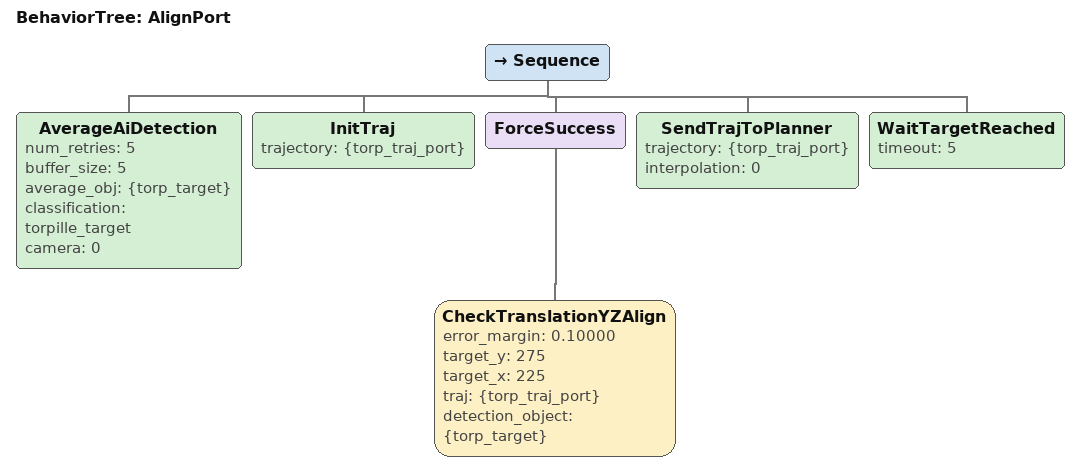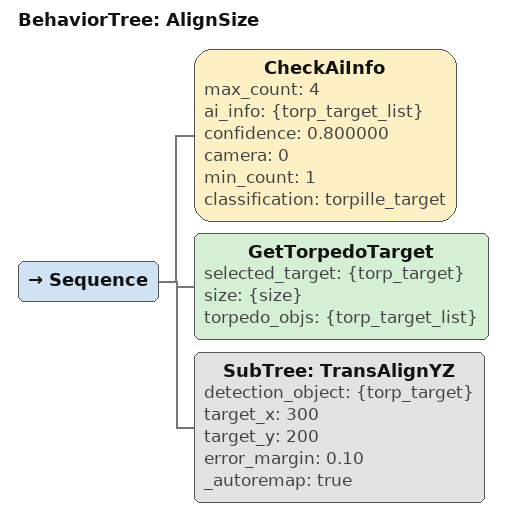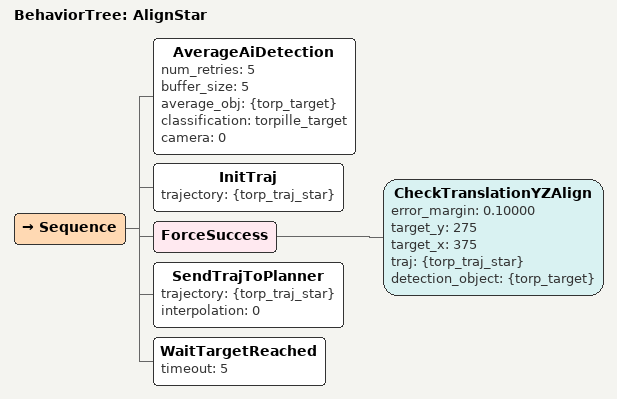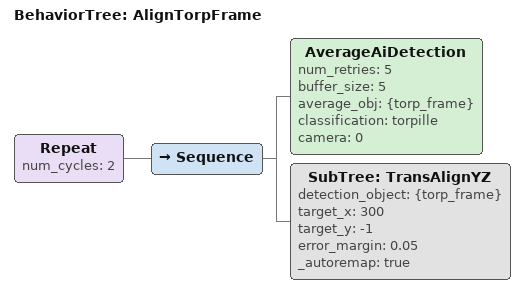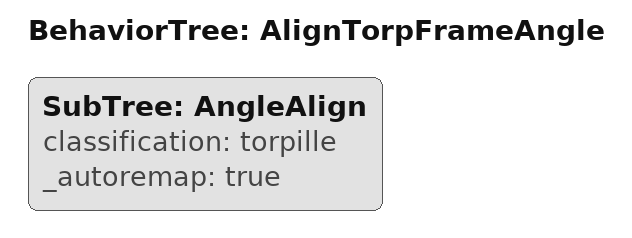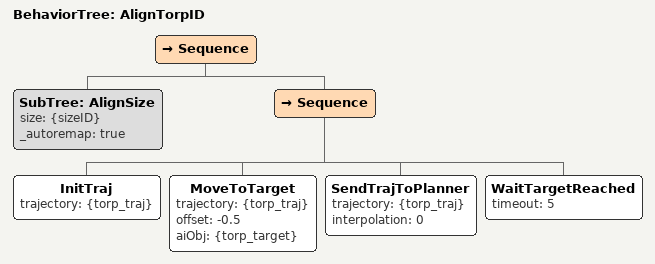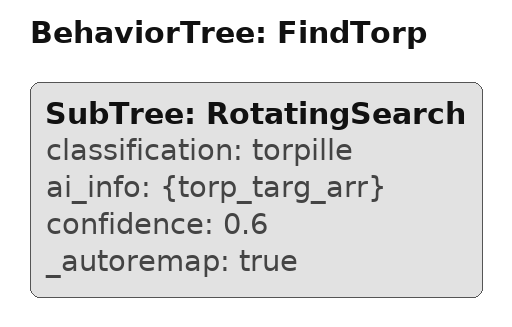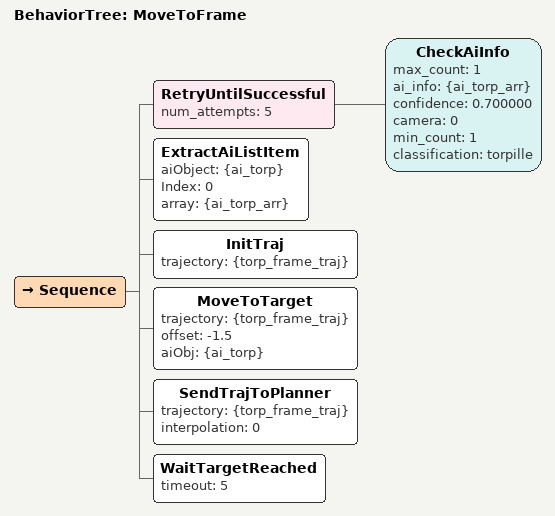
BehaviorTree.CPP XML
<?xml version="1.0" encoding="UTF-8"?>
<root BTCPP_format="4">
  <BehaviorTree ID="AlignPort">
    <Sequence>
      <AverageAiDetection num_retries="5"
                          buffer_size="5"
                          average_obj="{torp_target}"
                          classification="torpille_target"
                          camera="0"/>
      <InitTraj trajectory="{torp_traj_port}"/>
      <ForceSuccess>
        <CheckTranslationYZAlign error_margin="0.10000"
                                 target_y="275"
                                 target_x="225"
                                 traj="{torp_traj_port}"
                                 detection_object="{torp_target}"/>
      </ForceSuccess>
      <SendTrajToPlanner trajectory="{torp_traj_port}"
                         interpolation="0"/>
      <WaitTargetReached timeout="5"/>
    </Sequence>
  </BehaviorTree>

  <BehaviorTree ID="AlignSize">
    <Sequence>
      <CheckAiInfo max_count="4"
                   ai_info="{torp_target_list}"
                   confidence="0.800000"
                   camera="0"
                   min_count="1"
                   classification="torpille_target"/>
      <GetTorpedoTarget selected_target="{torp_target}"
                        size="{size}"
                        torpedo_objs="{torp_target_list}"/>
      <SubTree ID="TransAlignYZ"
               detection_object="{torp_target}"
               target_x="300"
               target_y="200"
               error_margin="0.10"
               _autoremap="true"/>
    </Sequence>
  </BehaviorTree>

  <BehaviorTree ID="AlignStar">
    <Sequence>
      <AverageAiDetection num_retries="5"
                          buffer_size="5"
                          average_obj="{torp_target}"
                          classification="torpille_target"
                          camera="0"/>
      <InitTraj trajectory="{torp_traj_star}"/>
      <ForceSuccess>
        <CheckTranslationYZAlign error_margin="0.10000"
                                 target_y="275"
                                 target_x="375"
                                 traj="{torp_traj_star}"
                                 detection_object="{torp_target}"/>
      </ForceSuccess>
      <SendTrajToPlanner trajectory="{torp_traj_star}"
                         interpolation="0"/>
      <WaitTargetReached timeout="5"/>
    </Sequence>
  </BehaviorTree>

  <BehaviorTree ID="AlignTorpFrame">
    <Repeat num_cycles="2">
      <Sequence>
        <AverageAiDetection num_retries="5"
                            buffer_size="5"
                            average_obj="{torp_frame}"
                            classification="torpille"
                            camera="0"/>
        <SubTree ID="TransAlignYZ"
                 detection_object="{torp_frame}"
                 target_x="300"
                 target_y="-1"
                 error_margin="0.05"
                 _autoremap="true"/>
      </Sequence>
    </Repeat>
  </BehaviorTree>

  <BehaviorTree ID="AlignTorpFrameAngle">
    <SubTree ID="AngleAlign"
             classification="torpille"
             _autoremap="true"/>
  </BehaviorTree>

  <BehaviorTree ID="AlignTorpID">
    <Sequence>
      <SubTree ID="AlignSize"
               size="{sizeID}"
               _autoremap="true"/>
      <Sequence>
        <InitTraj trajectory="{torp_traj}"/>
        <MoveToTarget trajectory="{torp_traj}"
                      offset="-0.5"
                      aiObj="{torp_target}"/>
        <SendTrajToPlanner trajectory="{torp_traj}"
                           interpolation="0"/>
        <WaitTargetReached timeout="5"/>
      </Sequence>
    </Sequence>
  </BehaviorTree>

  <BehaviorTree ID="FindTorp">
    <SubTree ID="RotatingSearch"
             classification="torpille"
             ai_info="{torp_targ_arr}"
             confidence="0.6"
             _autoremap="true"/>
  </BehaviorTree>

  <BehaviorTree ID="MoveToFrame">
    <Sequence>
      <RetryUntilSuccessful num_attempts="5">
        <CheckAiInfo max_count="1"
                     ai_info="{ai_torp_arr}"
                     confidence="0.700000"
                     camera="0"
                     min_count="1"
                     classification="torpille"/>
      </RetryUntilSuccessful>
      <ExtractAiListItem aiObject="{ai_torp}"
                         Index="0"
                         array="{ai_torp_arr}"/>
      <InitTraj trajectory="{torp_frame_traj}"/>
      <MoveToTarget trajectory="{torp_frame_traj}"
                    offset="-1.5"
                    aiObj="{ai_torp}"/>
      <SendTrajToPlanner trajectory="{torp_frame_traj}"
                         interpolation="0"/>
      <WaitTargetReached timeout="5"/>
    </Sequence>
  </BehaviorTree>

</root>
